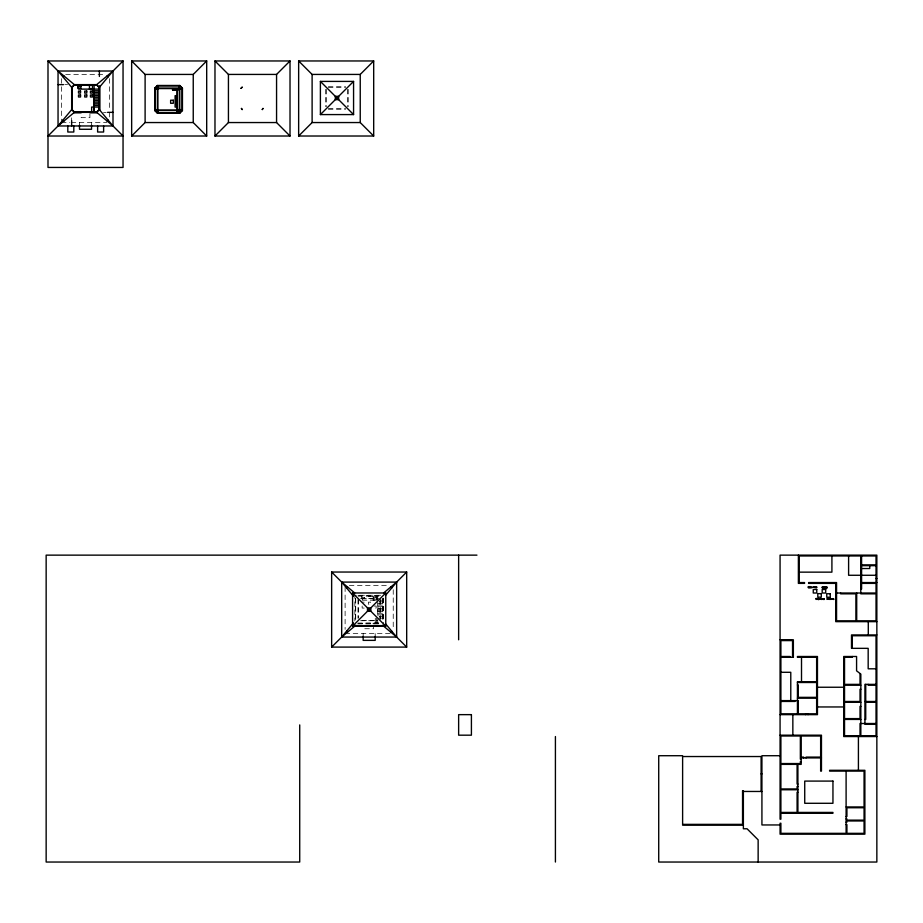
<?xml version="1.0" encoding="UTF-8"?>
<svg xmlns="http://www.w3.org/2000/svg" width="923" height="923" viewBox="0 0 923 923"><rect width="100%" height="100%" fill="white"/><g stroke="black" fill="none" stroke-linecap="round" stroke-linejoin="round"><path stroke-width="0.69" stroke-dasharray="4.62 3.46" d="M357.986 623.429L380.345 623.025L357.986 623.025M372.892 623.429L373.55 623.429M65.706 74.428L105.337 74.428M64.841 84.628L67.552 84.628M328.357 86.82L345.606 86.82M328.357 87.224L345.606 87.224M328.357 108.764L345.606 108.764M328.357 109.168L345.606 109.168M103.491 112.352L106.214 112.352M61.46 122.551L69.79 122.551M71.175 122.551L106.814 122.551M349.356 585.505L388.987 585.505M380.611 595.266L354.859 595.266L354.859 621.017M357.986 595.716L380.345 595.716M358.159 596.12L380.345 596.12M373.146 596.523L365.185 596.12M376.169 597.262L373.78 597.262L373.78 599.362L376.169 599.362M360.535 598.392L377.795 598.392M361.908 598.796L379.238 598.796M373.146 599.996L377.934 599.996M362.231 600.192L376.584 600.192M380.172 600.192L382.618 600.192M379.099 601.831L382.618 601.831M362.151 602.142L364.193 602.142M382.618 603.457L377.934 603.457L377.934 615.468M377.934 605.084L382.618 605.084M374.103 606.042L376.146 606.042L376.146 608.072L374.103 608.072M377.934 606.711L382.618 606.711M364.193 608.072L362.151 608.072L362.151 606.042M377.934 608.349L382.618 608.349M377.726 609.976L382.618 609.976M377.934 611.603L382.618 611.603M377.934 613.241L382.618 613.241M377.934 614.868L382.618 614.868M379.099 616.495L382.618 616.495M379.099 618.133L382.618 618.133M361.966 620.337L377.726 620.337M360.535 620.741L377.795 620.741M357.697 623.879L380.634 623.879M364.781 628.748L373.55 628.748L373.55 625.09M345.11 633.628L393.233 633.628M393.233 589.751L393.233 629.382M383.472 598.092L383.472 623.879M383.022 598.392L383.022 619.345M382.618 598.392L382.618 619.402M380.345 599.5L380.345 619.633M379.941 599.996L379.941 618.225M377.726 596.12L377.726 599.996M377.726 601.623L377.726 615.41M377.726 619.356L377.726 623.025M376.953 596.12L376.953 599.35M376.503 618.133L376.503 623.025M376.099 596.12L376.099 600.192M375.28 618.133L375.28 623.025M375.188 633.628L375.188 636.328M373.55 598.796L373.55 599.996M373.146 596.12L373.146 600.192M363.154 633.628L363.154 636.328M361.389 596.12L361.389 598.266M358.401 599.5L358.401 618.191M357.986 599.5L357.986 618.191M355.713 598.392L355.713 620.741M355.309 598.392L355.309 620.741M348.156 89.369L348.156 106.618M347.752 89.369L347.752 106.618M345.11 586.924L345.11 629.382M326.211 89.369L326.211 106.618M325.807 89.369L325.807 106.618M109.583 78.64L109.583 110.945M109.583 112.352L109.583 118.721M91.539 122.551L91.539 125.24M89.912 114.014L89.912 117.671L81.143 117.671L81.143 114.014M79.505 122.551L79.505 125.24M71.659 117.821L71.659 120.532M61.46 78.674L61.46 121.132M364.573 597.469L362.231 597.469L362.231 599.362L364.573 599.362L364.573 597.469M370.4 602.142L368.369 602.142L368.369 604.184L370.4 604.184L370.4 602.142"/><path stroke-width="1.38" d="M108.164 120.117L107.149 121.132M391.814 631.194L390.787 632.209M826.443 587.674L826.327 587.351M810.163 586.832L809.829 587.697L809.367 586.832M62.914 76.621L63.883 75.848M346.552 587.697L347.533 586.924M158.514 110.518L157.406 109.41L157.406 89.277L158.514 88.17L178.647 88.17L179.754 89.277L179.754 109.41L178.647 110.518L158.514 110.518L157.406 113.206L154.718 110.518L154.718 88.17L157.406 85.481L179.754 85.481L182.442 88.17L182.442 110.518L179.754 113.206L157.406 113.206L158.514 110.518L157.81 109.41L157.81 89.277L158.514 88.573L178.647 88.573L179.35 89.277L179.35 109.41L178.647 110.114L158.514 110.114M178.647 88.573L179.754 85.481M178.647 88.17L179.754 85.897L182.027 88.17L182.027 110.518L179.754 112.791L157.406 112.791L155.133 110.518L155.133 88.17L157.406 85.897L179.754 85.897M175.855 98.426L175.855 97.319M175.855 100.019L175.855 98.923M175.855 101.599L175.855 100.503M175.855 103.203L175.855 102.107M175.855 104.668L175.855 103.572M71.659 109.664L58.045 125.966L112.998 125.966L112.998 71.013L58.045 71.013L58.045 125.966L74.348 112.352L96.696 112.352L112.998 125.966L99.384 109.664L99.384 87.316L112.998 71.013L96.696 84.628L74.348 84.628L58.045 71.013L71.659 87.316L71.659 109.664L74.348 112.352M353.497 622.921L341.683 637.055L396.648 637.055L396.648 582.09L341.683 582.09L341.683 637.055L355.816 625.24M385.745 595.127L396.648 582.09L383.61 592.981M822.474 587.42C823.604 589.128 823.743 585.413 822.474 587.259M71.659 87.316L74.348 84.628M58.576 125.436L47.996 136.016L123.047 136.016L112.468 125.436M112.468 71.544L123.047 60.964L47.996 60.964L47.996 167.444L123.047 167.444L123.047 60.964M96.696 112.352L99.384 109.664M131.654 136.016L145.107 122.551L193.242 122.551L206.694 136.016L206.694 60.964L131.654 60.964L131.654 136.016L206.694 136.016M131.654 60.964L145.107 74.428L193.242 74.428L206.694 60.964M214.978 136.016L228.431 122.551L276.565 122.551L290.018 136.016L290.018 60.964L214.978 60.964L214.978 136.016L290.018 136.016M214.978 60.964L228.431 74.428L276.565 74.428L290.018 60.964M298.648 136.016L312.112 122.551L360.235 122.551L373.688 136.016L373.688 60.964L298.648 60.964L298.648 136.016L373.688 136.016M298.648 60.964L312.112 74.428L360.235 74.428L373.688 60.964M320.396 114.579L335.303 99.672L338.66 99.672L353.567 114.579L353.567 81.409L320.396 81.409L320.396 114.579L353.567 114.579M320.396 81.409L335.303 96.315L338.66 96.315L353.567 81.409M331.645 647.092L331.645 572.041L406.685 572.041L406.685 647.092L331.645 647.092L342.225 636.512M352.586 626.152L367.492 611.245L370.85 611.245L385.756 626.152L352.586 626.152L352.586 592.981L385.756 592.981L385.756 626.152M370.85 611.245L370.85 607.888L385.756 592.981M396.117 582.621L406.685 572.041M815.782 587.051L816.67 586.843L816.774 587.697M832.834 598.6L833.331 599.477L832.927 598.75M829.096 599.269L828.519 599.154L829.096 598.635M810.786 586.924L811.317 587.697L810.786 587.051M825.035 587.109L825.566 587.882L825.035 587.236M826.766 587.109L827.308 587.882L826.766 587.236M817.351 599.292L817.351 598.9M812.055 587.582C811.513 586.716 811.859 588.216 812.055 587.466M819.809 599.292L819.186 598.739L819.809 599.292M829.039 599.304L829.096 598.762M179.35 89.277L182.027 88.17M155.133 110.518L157.81 109.41M815.886 586.97L816.14 587.697L816.624 587.201M179.754 89.277L182.442 88.17M154.718 110.518L157.406 109.41M818.124 599.362L817.72 598.381L818.136 599.5M820.778 598.912C821.447 597.481 819.878 600.838 820.639 598.473M830.262 598.889C830.873 597.481 829.396 600.827 830.123 598.45M58.045 84.628L63.479 84.628M89.496 85.447L81.547 85.043M89.496 88.92L94.284 88.92L94.284 111.937M98.969 89.116L78.593 89.116L77.74 88.262L77.74 85.043M154.718 88.17L157.81 89.277M172.555 89.773L179.35 89.773M177.343 89.969L172.555 89.969L172.555 88.573M94.284 90.754L98.969 90.754M94.284 92.381L98.969 92.381M94.284 94.008L98.969 94.008M94.284 95.634L98.969 95.634M177.135 95.68L175.105 95.68L175.105 107.091L177.135 107.091M94.284 97.273L98.969 97.273M177.135 98.357L176.893 96.8M94.284 98.899L98.969 98.899M94.284 100.526L98.969 100.526M177.135 100.861L177.135 102.407M94.284 102.165L98.969 102.165M94.284 103.791L98.969 103.791M177.135 104.195L177.135 105.741M94.284 105.418L98.969 105.418M98.969 107.045L91.642 107.045L91.642 111.937M177.343 109.41L182.442 110.518M107.564 112.352L112.998 112.352M74.048 112.791L81.143 112.791M89.912 112.791L96.996 112.791M476.949 555.138L46.15 555.138L46.15 862.036L299.721 862.036L299.721 724.913M860.778 564.864L876.031 564.864M860.778 565.672L876.031 565.672M860.778 568.533L869.754 568.533L869.754 565.672M799.203 572.145L831.911 572.145L831.911 555.958M876.031 575.271L848.606 575.271L848.606 555.958M876.031 578.49L876.85 578.49M860.778 582.563L876.85 582.563M861.597 583.382L876.031 583.382L876.031 593.016L836.561 593.016M809.263 586.532L808.998 587.559M810.267 586.532L810.267 587.697M825.035 586.67L824.885 587.882M809.113 586.832L809.771 587.501L810.417 586.832M810.636 586.832L810.636 587.697M815.782 586.832L815.644 587.697M813.071 587.109C813.475 586.059 814.351 587.501 813.071 587.236M823.247 587.016L824.031 587.132M826.766 587.016L826.616 587.882M825.866 587.351L826.454 587.674M809.252 587.697L808.329 587.697L808.329 586.532L808.479 587.559M860.778 588.943L861.597 588.943L861.597 555.958M829.246 598.266L829.246 599.477M816.094 598.946L816.094 598.473M820.639 598.912L821.389 599.5L820.789 598.346M830.123 599.015L830.862 599.477L830.262 598.312M352.586 592.981L367.492 607.888L370.85 607.888M876.85 621.652L835.742 621.652L835.742 583.382L808.617 583.382L808.617 582.563L836.561 582.563L836.561 620.833L855.886 620.833L855.886 593.835L840.634 593.835L840.634 593.016M353.105 625.632L385.237 625.632M876.85 634.932L851.502 634.932L851.502 648.338L868.174 648.338L868.174 668.806L876.031 668.806M780.073 639.789L793.365 639.789L793.365 657.303L780.893 657.303L780.893 713.837L816.636 713.837L816.636 657.303L797.437 657.303L797.437 656.495L817.455 656.495L817.455 714.644L780.073 714.644M780.893 672.29L790.78 672.29L790.78 700.615M876.85 736.542L843.714 736.542L843.714 656.495L856.579 656.495L856.579 670.836L860.836 674.102L860.836 735.735L876.031 735.735L876.031 635.751L852.31 635.751L852.31 648.338M816.636 681.693L797.437 681.693L797.437 713.837M797.437 682.501L816.636 682.501M876.031 684.37L864.92 684.37L864.92 724.324L876.031 724.324M797.437 684.947L798.257 684.947L798.257 697.35L816.636 697.35M860.836 685.189L844.533 685.189L844.533 701.492L860.028 701.492L860.028 689.262L860.836 689.262M876.031 685.189L868.174 685.189L868.174 684.37M817.455 687.243L843.714 687.243M797.437 698.169L816.636 698.169M780.893 700.615L798.257 700.615L798.257 713.837M780.893 701.434L794.991 701.434L794.991 700.615M864.92 701.492L876.031 701.492M860.836 702.311L844.533 702.311L844.533 718.613L860.028 718.613L860.028 706.383L860.836 706.383M876.031 702.311L865.728 702.311L865.728 719.432L864.92 719.432M817.455 706.96L843.714 706.96M860.836 719.432L844.533 719.432L844.533 735.735L860.028 735.735L860.028 723.505L876.031 723.505M780.073 735.181L821.458 735.181L821.458 771.109L820.639 771.109L820.639 736L801.176 736L801.176 764.371L797.91 764.371L797.91 812.425L832.95 812.425L832.95 813.244L780.893 813.244L780.893 819.174L780.073 819.174L780.073 555.138L876.85 555.138L876.85 862.036L658.722 862.036L658.722 755.718L682.616 755.718L682.616 825.174L743.373 825.174M780.073 755.718L761.925 755.718L761.925 824.954L780.073 824.954M683.435 756.537L761.106 756.537L761.106 790.642M801.176 757.102L803.621 757.102L803.621 757.91M820.639 757.102L806.067 757.102L806.067 757.91M801.176 757.91L821.458 757.91M801.176 759.133L800.356 759.133L800.356 736L780.893 736L780.893 763.552L800.356 763.552L800.356 761.579L801.176 761.579M761.106 773.889L761.925 773.889M797.91 784.054L797.091 784.054L797.091 764.371L780.893 764.371L780.893 788.946L797.091 788.946L797.091 786.5L797.91 786.5M797.91 789.765L780.893 789.765L780.893 812.425L797.091 812.425L797.091 792.211L797.91 792.211M743.373 791.461L761.925 791.461M846.103 806.944L864.066 806.944L864.066 771.109L829.604 771.109L829.604 770.301L864.886 770.301L864.886 834.161L780.073 834.161L780.073 823.247L780.893 823.247L780.893 833.342L846.103 833.342L846.103 771.109M846.103 816.474L846.922 816.474L846.922 807.752L864.066 807.752L864.066 820.143L846.922 820.143L846.922 818.92L846.103 818.92M846.103 822.185L846.922 822.185L846.922 820.962L864.066 820.962L864.066 833.342L846.922 833.342L846.922 824.631L846.103 824.631M683.435 824.366L742.554 824.366L742.554 790.642M107.149 75.848L108.164 76.863M63.895 121.132L62.879 120.117M390.787 586.924L391.814 587.951M347.544 632.209L346.529 631.194M155.133 88.17L157.406 89.277M179.754 109.41L182.027 110.518M354.732 592.981L341.683 582.09L353.497 596.223M382.514 625.24L396.648 637.055L385.745 624.006M96.696 84.628L99.384 87.316M47.996 60.964L58.576 71.544M331.645 572.041L342.225 582.621M396.117 636.512L406.685 647.092M178.647 110.518L179.754 113.206L178.647 110.114M158.514 88.17L157.406 85.481L158.514 88.573M822.162 598.877C820.016 599.892 824.62 598.865 822.278 599.165M814.594 587.074C812.448 588.02 817.051 587.143 814.721 587.363M827.827 599.131L828.277 598.946M876.031 582.563L876.031 555.958L799.203 555.958L799.203 582.563L804.544 582.563L804.544 583.382L798.383 583.382L798.383 555.138M868.289 621.652L868.289 634.932M865.728 684.37L865.728 701.492M860.778 555.958L860.778 593.835L876.031 593.835L876.031 620.833L856.706 620.833L856.706 593.016M860.028 674.102L860.028 684.37L844.533 684.37L844.533 657.303L852.31 657.303L852.31 656.495M858.413 736.542L858.413 770.301M808.075 713.837L808.075 714.644M805.629 713.837L805.629 714.644M801.51 657.303L801.51 681.693M792.845 714.644L792.845 735.181M792.545 657.303L792.545 640.597L780.893 640.597L780.893 656.495L790.1 656.495L790.1 657.303M758.141 862.036L758.141 839.849L747.065 828.773L743.373 828.773L743.373 790.642M555.415 736.542L555.415 862.036M458.639 555.138L458.639 639.789M375.188 636.328L375.188 640.366L363.154 640.366L363.154 636.328M367.492 607.888L367.492 611.245M360.235 74.428L360.235 122.551M338.66 96.315L338.66 99.672M335.303 96.315L335.303 99.672M312.112 74.428L312.112 122.551M276.565 74.428L276.565 122.551M228.431 74.428L228.431 122.551M193.242 74.428L193.242 122.551M177.343 89.773L177.343 112.791M177.135 89.969L177.135 112.791M172.959 88.573L172.959 89.773M145.107 74.428L145.107 122.551M103.618 126.024L103.618 132.024L97.619 132.024L97.619 126.024M99.834 85.62L99.834 109.941M99.384 71.013L99.384 76.447M94.088 85.043L94.088 88.92M94.088 89.116L94.088 111.937M92.45 85.043L92.45 89.116M91.539 125.24L91.539 129.278L79.505 129.278L79.505 125.24M89.496 85.043L89.496 89.116M73.805 126.024L73.805 132.024L67.806 132.024L67.806 126.024M71.659 120.532L71.659 125.966M824.239 587.374L824.747 587.836L824.239 587.374M831.669 599.039C829.304 599.165 834 598.865 831.761 599.142M816.728 599.154C815.424 600.458 816.532 596.973 816.728 599.154M827.585 599.119C826.281 600.423 827.412 596.985 827.585 599.119M814.005 587.12L814.028 587.063M814.871 587.12L814.894 587.063M821.574 598.923L821.574 598.923M822.439 598.923L822.439 598.923M831.058 598.889L831.058 598.889M831.923 598.889L831.923 598.889M823.131 586.716L823.166 587.882L823.235 586.716M74.348 85.043L72.075 87.316L72.075 109.664L74.348 111.937L96.696 111.937L98.969 109.664L98.969 87.316L96.696 85.043L74.348 85.043M242.138 87.2L241.03 88.32L242.138 87.2M262.974 108.441L262.27 109.56L262.974 108.441M823.881 598.692L824.343 599.5L823.951 598.646M818.459 598.681L818.932 599.5L818.459 598.681M833.434 598.75L833.815 599.477L833.481 598.727M824.031 587.743L823.616 586.763L824.031 587.743M80.924 86.393L78.593 86.393L78.593 88.285L80.924 88.285L80.924 86.393M80.543 91.065L78.501 91.065L78.501 93.096L80.543 93.096L80.543 91.065M86.762 91.065L84.72 91.065L84.72 93.096L86.762 93.096L86.762 91.065M92.496 91.065L90.466 91.065L90.466 93.096L92.496 93.096L92.496 91.065M80.543 94.954L78.501 94.954L78.501 96.996L80.543 96.996L80.543 94.954M86.762 94.954L84.72 94.954L84.72 96.996L86.762 96.996L86.762 94.954M92.496 94.954L90.466 94.954L90.466 96.996L92.496 96.996L92.496 94.954M337.795 97.18L336.168 97.18L336.168 98.807L337.795 98.807L337.795 97.18M337.391 97.584L336.572 98.403L337.391 97.584M173.305 100.215L170.628 100.215L170.628 103.284L173.305 103.284L173.305 100.215M241.434 108.441L242.138 109.56L241.434 108.441M822.474 586.716L822.312 587.882L822.474 586.716M816.763 589.509L813.255 589.509L813.255 593.016L816.763 593.016L816.763 589.509M825.704 589.509L822.185 589.509L822.185 593.016L825.704 593.016L825.704 589.509M821.297 593.639L817.79 593.639L817.79 597.146L821.297 597.146L821.297 593.639M830.25 593.731L826.743 593.731L826.743 597.239L830.25 597.239L830.25 593.731M818.389 598.289L818.24 599.5L818.389 598.289M823.351 598.635L823.201 599.5L823.351 598.635M369.985 608.753L368.358 608.753L368.358 610.38L369.985 610.38L369.985 608.753M369.581 609.157L368.762 609.976L369.581 609.157M471.411 714.644L458.639 714.644L458.639 735.181L471.411 735.181L471.411 714.644M832.95 781.089L804.729 781.089L804.729 803.287L832.95 803.287L832.95 781.089"/></g></svg>
